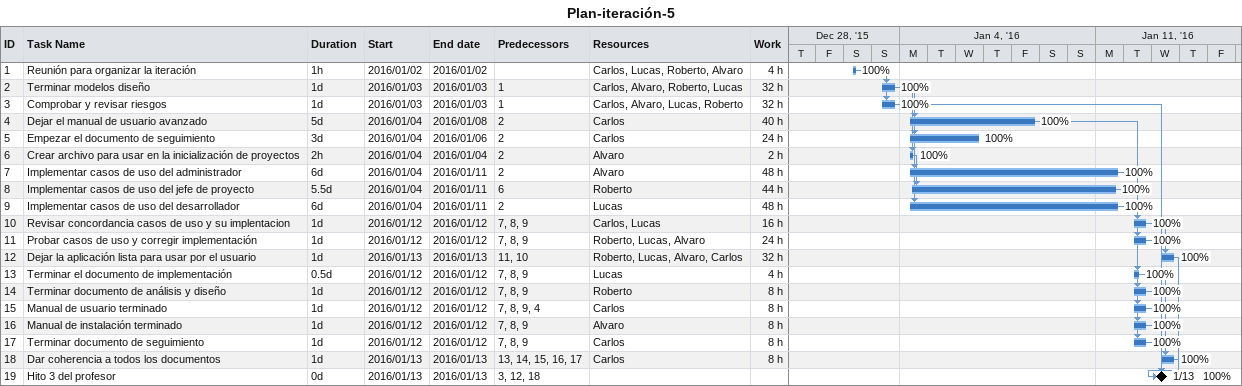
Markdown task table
Plan-iteración-5

| ID | Task | Duration | Start | Finish | Predecessors | Resources | % complete | Work (h) |
|---|---|---|---|---|---|---|---|---|
| 1 | Reunión para organizar la iteración | 1h | 2016-01-02 | 2016-01-02 |  | Carlos, Lucas, Roberto, Alvaro | 100 | 4 |
| 2 | Terminar modelos diseño | 1d | 2016-01-03 | 2016-01-03 | 1 | Carlos, Alvaro, Roberto, Lucas | 100 | 32 |
| 3 | Comprobar y revisar riesgos | 1d | 2016-01-03 | 2016-01-03 | 1 | Carlos, Alvaro, Lucas, Roberto | 100 | 32 |
| 4 | Dejar el manual de usuario avanzado | 5d | 2016-01-04 | 2016-01-08 | 2 | Carlos | 100 | 40 |
| 5 | Empezar el documento de seguimiento | 3d | 2016-01-04 | 2016-01-06 | 2 | Carlos | 100 | 24 |
| 6 | Crear archivo para usar en la inicialización de proyectos | 2h | 2016-01-04 | 2016-01-04 | 2 | Alvaro | 100 | 2 |
| 7 | Implementar casos de uso del administrador | 6d | 2016-01-04 | 2016-01-11 | 2 | Alvaro | 100 | 48 |
| 8 | Implementar casos de uso del jefe de proyecto | 5.5d | 2016-01-04 | 2016-01-11 | 6 | Roberto | 100 | 44 |
| 9 | Implementar casos de uso del desarrollador | 6d | 2016-01-04 | 2016-01-11 | 2 | Lucas | 100 | 48 |
| 10 | Revisar concordancia casos de uso y su implentacion | 1d | 2016-01-12 | 2016-01-12 | 7, 8, 9 | Carlos, Lucas | 100 | 16 |
| 11 | Probar casos de uso y corregir implementación | 1d | 2016-01-12 | 2016-01-12 | 7, 8, 9 | Roberto, Lucas, Alvaro | 100 | 24 |
| 12 | Dejar la aplicación lista para usar por el usuario | 1d | 2016-01-13 | 2016-01-13 | 11, 10 | Roberto, Lucas, Alvaro, Carlos | 100 | 32 |
| 13 | Terminar el documento de implementación | 0.5d | 2016-01-12 | 2016-01-12 | 7, 8, 9 | Lucas | 100 | 4 |
| 14 | Terminar documento de análisis y diseño | 1d | 2016-01-12 | 2016-01-12 | 7, 8, 9 | Roberto | 100 | 8 |
| 15 | Manual de usuario terminado | 1d | 2016-01-12 | 2016-01-12 | 7, 8, 9, 4 | Carlos | 100 | 8 |
| 16 | Manual de instalación terminado | 1d | 2016-01-12 | 2016-01-12 | 7, 8, 9 | Alvaro | 100 | 8 |
| 17 | Terminar documento de seguimiento | 1d | 2016-01-12 | 2016-01-12 | 7, 8, 9 | Carlos | 100 | 8 |
| 18 | Dar coherencia a todos los documentos | 1d | 2016-01-13 | 2016-01-13 | 13, 14, 15, 16, 17 | Carlos | 100 | 8 |
| 19 | Hito 3 del profesor | 0d | 2016-01-13 | 2016-01-13 | 3, 12, 18 |  | 100 |  |
